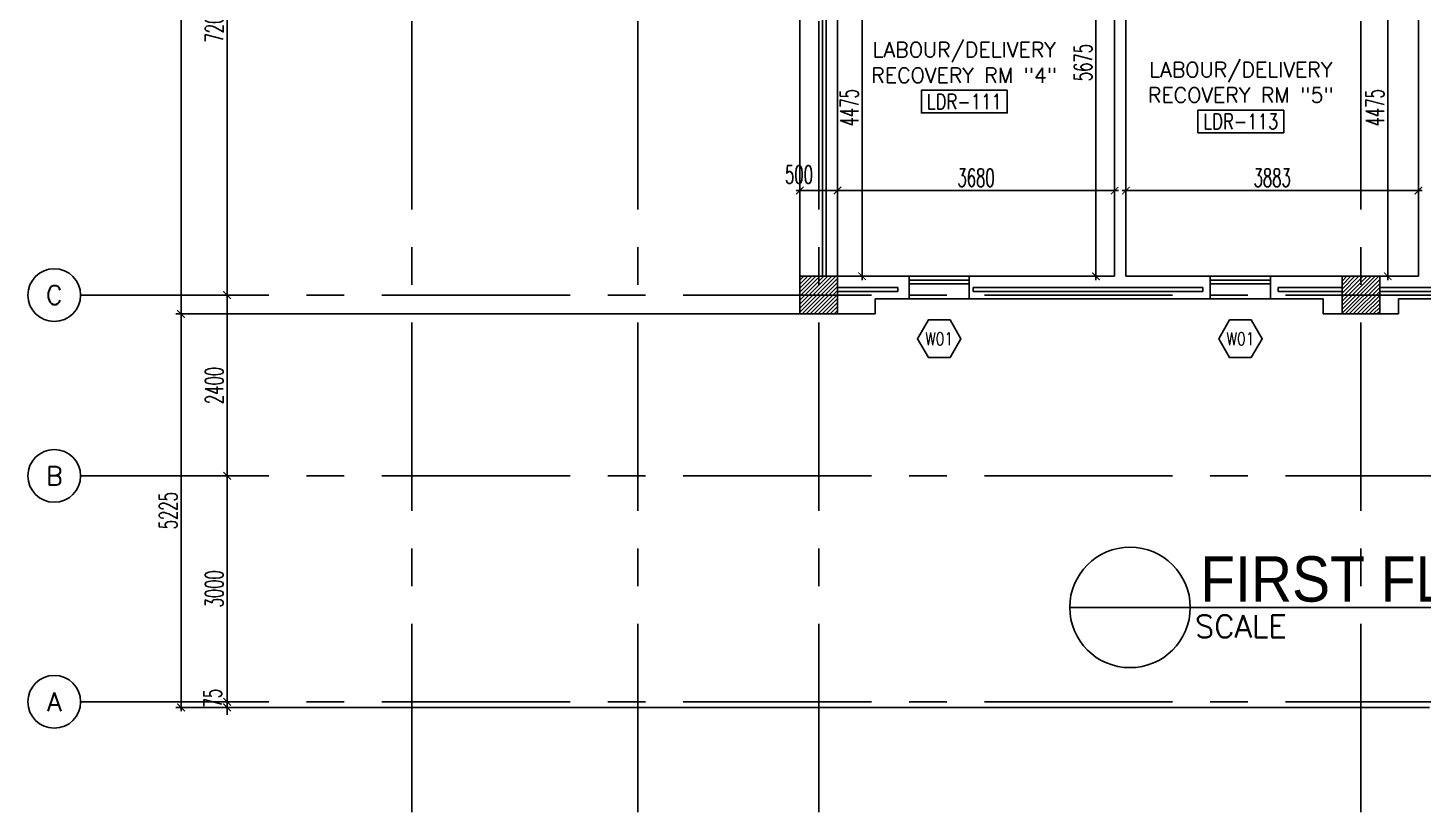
# Model space of a CAD drawing. Extents: x 275967.8 to 276060, y 57291.9 to 57371.4.
# Drawn here: x 275967.84 to 275986.36, y 57291.9 to 57302.31 of the extents above; entities that cross this region are included whole.
import ezdxf
from ezdxf.enums import TextEntityAlignment as Align

# ---------------------------------------------------------------- set-up
doc = ezdxf.new("R2010")
doc.units = 0
doc.header["$MEASUREMENT"] = 0
doc.header["$PDMODE"] = 34
doc.linetypes.add('CENTERX2', pattern=[4, 2.5, -0.5, 0.5, -0.5])
doc.layers.get('0').update_dxf_attribs({"linetype": 'CONTINUOUS'})
doc.layers.get('DEFPOINTS').update_dxf_attribs({"linetype": 'CONTINUOUS'})
for name, color, linetype in [('AX-CR', 2, 'CONTINUOUS'), ('AX-DIM', 4, 'CONTINUOUS'), ('AX-TXT', 2, 'CONTINUOUS'), ('AXES', 11, 'CENTERX2'), ('COL', 5, 'CONTINUOUS'), ('DIM', 4, 'CONTINUOUS'), ('HAT', 8, 'CONTINUOUS'), ('INSUL', 4, 'CONTINUOUS'), ('ME-FIX', 3, 'CONTINUOUS'), ('RM-BOX', 4, 'CONTINUOUS'), ('RM-NAME', 2, 'CONTINUOUS'), ('RM-NO', 2, 'CONTINUOUS'), ('TITLETEXT', 6, 'CONTINUOUS'), ('TXT1', 2, 'CONTINUOUS'), ('WALL', 2, 'CONTINUOUS'), ('WIN', 3, 'CONTINUOUS'), ('WIN-BOX', 4, 'CONTINUOUS'), ('WIN-NO', 5, 'CONTINUOUS')]:
    doc.layers.add(name, color=color, linetype=linetype)
doc.styles.add('ROMANS', font='ROMANS.shx', dxfattribs={"width": 0.6})
doc.styles.add('TTXT', font='swisse.ttf', dxfattribs={"width": 0.6})
doc.dimstyles.new('STANDARD in', dxfattribs={"dimtxt": 0.24, "dimasz": 0.1, "dimexe": 0.07, "dimexo": 0.05, "dimgap": 0.05, "dimtad": 1, "dimdec": 0, "dimlfac": 1000, "dimzin": 0, "dimdsep": 46, "dimtxsty": 'ROMANS', "dimblk": 'ARCHTICK', "dimcen": 0.05, "dimdle": 0.05, "dimclrd": 4, "dimclre": 4, "dimclrt": 2, "dimadec": 0, "dimazin": 0, "dimtfac": 1, "dimtdec": 0, "dimtmove": 2, "dimatfit": 3, "dimfxl": 0, "dimtolj": 1, "dimtzin": 0, "dimarcsym": 0})

# ---------------------------------------------------------------- blocks, each defined once
blk = doc.blocks.new('*X92')
at = {"color": 0}
for p, q in [((31339, 118260), (31829, 118750)), ((31339, 118313), (31776, 118750)), ((31339, 118366), (31723, 118750)), ((31339, 118419), (31670, 118750)), ((31339, 118472), (31617, 118750)), ((31339, 118525), (31563, 118750)), ((31339, 118579), (31510, 118750)), ((31339, 118632), (31457, 118750)), ((31339, 118685), (31404, 118750)), ((31339, 118738), (31351, 118750)), ((31382, 118250), (31839, 118707)), ((31435, 118250), (31839, 118654)), ((31488, 118250), (31839, 118601)), ((31541, 118250), (31839, 118548)), ((31594, 118250), (31839, 118495)), ((31647, 118250), (31839, 118442)), ((31700, 118250), (31839, 118389)), ((31753, 118250), (31839, 118336)), ((31806, 118250), (31839, 118283))]:
    blk.add_line(p, q, dxfattribs=at)
blk = doc.blocks.new('*X91')
at = {"color": 0}
for p, q in [((24139, 118273), (24616, 118750)), ((24139, 118326), (24563, 118750)), ((24139, 118379), (24510, 118750)), ((24139, 118432), (24457, 118750)), ((24139, 118485), (24404, 118750)), ((24139, 118538), (24351, 118750)), ((24139, 118591), (24298, 118750)), ((24139, 118644), (24245, 118750)), ((24139, 118697), (24192, 118750)), ((24169, 118250), (24639, 118720)), ((24222, 118250), (24639, 118667)), ((24275, 118250), (24639, 118614)), ((24328, 118250), (24639, 118561)), ((24381, 118250), (24639, 118508)), ((24434, 118250), (24639, 118455)), ((24487, 118250), (24639, 118402)), ((24540, 118250), (24639, 118349)), ((24593, 118250), (24639, 118296))]:
    blk.add_line(p, q, dxfattribs=at)
blk = doc.blocks.new('AXL')
at = {"layer": 'AX-CR'}
blk.add_circle((-350, 0), 350, dxfattribs=at)
at = {"layer": 'AX-TXT', "style": 'ROMANS'}
blk.add_attdef('AX', text='', height=250, dxfattribs=at).set_placement((-350, 0), align=Align.MIDDLE)
blk = doc.blocks.new('_ARCHTICK')
at = {"color": 0, "linetype": 'ByBlock', "const_width": 0.15}
blk.add_lwpolyline([(-0.5, -0.5), (0.5, 0.5)], dxfattribs=at)
blk = doc.blocks.new('*D632')
at = {"layer": 'AX-DIM', "color": 4, "lineweight": -2, "ltscale": 0.3}
for p, q in [((275977.727, 57357.833), (275969.799, 57357.833)), ((275969.869, 57298.463), (275969.869, 57357.883)), ((275978.669, 57298.513), (275969.799, 57298.513))]:
    blk.add_line(p, q, dxfattribs=at)
at = {"layer": 'DEFPOINTS', "color": 0, "ltscale": 0.3}
for p in [(275969.869, 57357.833), (275977.777, 57357.833), (275978.719, 57298.513)]:
    blk.add_point(p, dxfattribs=at)
at = {"layer": 'AX-DIM', "color": 4, "lineweight": -2, "ltscale": 0.3, "xscale": 0.1, "yscale": 0.1, "zscale": 0.1}
for p, rotation in [((275969.869, 57357.833), 90), ((275969.869, 57298.513), 270)]:
    blk.add_blockref('_ARCHTICK', p, dxfattribs=dict(at, rotation=rotation))
at = {"layer": 'AX-DIM', "color": 2, "ltscale": 0.3, "insert": (275969.699, 57328.173), "char_height": 0.24, "attachment_point": 5, "rotation": 90, "style": 'ROMANS'}
blk.add_mtext('\\A1;59320', dxfattribs=at)
blk = doc.blocks.new('*D619')
at = {"layer": 'AX-DIM', "color": 4, "lineweight": -2, "ltscale": 0.3}
for p, q in [((275970.83, 57305.963), (275970.41, 57305.963)), ((275970.48, 57298.713), (275970.48, 57306.013)), ((275970.83, 57298.763), (275970.41, 57298.763))]:
    blk.add_line(p, q, dxfattribs=at)
at = {"layer": 'DEFPOINTS', "color": 0, "ltscale": 0.3}
for p in [(275970.48, 57305.963), (275970.88, 57305.963), (275970.88, 57298.763)]:
    blk.add_point(p, dxfattribs=at)
at = {"layer": 'AX-DIM', "color": 4, "lineweight": -2, "ltscale": 0.3, "xscale": 0.1, "yscale": 0.1, "zscale": 0.1}
for p, rotation in [((275970.48, 57305.963), 90), ((275970.48, 57298.763), 270)]:
    blk.add_blockref('_ARCHTICK', p, dxfattribs=dict(at, rotation=rotation))
at = {"layer": 'AX-DIM', "color": 2, "ltscale": 0.3, "insert": (275970.31, 57302.363), "char_height": 0.24, "attachment_point": 5, "rotation": 90, "style": 'ROMANS'}
blk.add_mtext('\\A1;7200', dxfattribs=at)
blk = doc.blocks.new('*D618')
at = {"layer": 'AX-DIM', "color": 4, "lineweight": -2, "ltscale": 0.3}
for p, q in [((275970.83, 57298.763), (275970.41, 57298.763)), ((275970.48, 57296.313), (275970.48, 57298.813)), ((275970.83, 57296.363), (275970.41, 57296.363))]:
    blk.add_line(p, q, dxfattribs=at)
at = {"layer": 'DEFPOINTS', "color": 0, "ltscale": 0.3}
for p in [(275970.48, 57298.763), (275970.88, 57298.763), (275970.88, 57296.363)]:
    blk.add_point(p, dxfattribs=at)
at = {"layer": 'AX-DIM', "color": 4, "lineweight": -2, "ltscale": 0.3, "xscale": 0.1, "yscale": 0.1, "zscale": 0.1}
for p, rotation in [((275970.48, 57298.763), 90), ((275970.48, 57296.363), 270)]:
    blk.add_blockref('_ARCHTICK', p, dxfattribs=dict(at, rotation=rotation))
at = {"layer": 'AX-DIM', "color": 2, "ltscale": 0.3, "insert": (275970.31, 57297.563), "char_height": 0.24, "attachment_point": 5, "rotation": 90, "style": 'ROMANS'}
blk.add_mtext('\\A1;2400', dxfattribs=at)
blk = doc.blocks.new('*D617')
at = {"layer": 'AX-DIM', "color": 4, "lineweight": -2, "ltscale": 0.3}
for p, q in [((275970.83, 57296.363), (275970.41, 57296.363)), ((275970.48, 57293.313), (275970.48, 57296.413)), ((275970.83, 57293.363), (275970.41, 57293.363))]:
    blk.add_line(p, q, dxfattribs=at)
at = {"layer": 'DEFPOINTS', "color": 0, "ltscale": 0.3}
for p in [(275970.48, 57296.363), (275970.88, 57296.363), (275970.88, 57293.363)]:
    blk.add_point(p, dxfattribs=at)
at = {"layer": 'AX-DIM', "color": 4, "lineweight": -2, "ltscale": 0.3, "xscale": 0.1, "yscale": 0.1, "zscale": 0.1}
for p, rotation in [((275970.48, 57296.363), 90), ((275970.48, 57293.363), 270)]:
    blk.add_blockref('_ARCHTICK', p, dxfattribs=dict(at, rotation=rotation))
at = {"layer": 'AX-DIM', "color": 2, "ltscale": 0.3, "insert": (275970.31, 57294.863), "char_height": 0.24, "attachment_point": 5, "rotation": 90, "style": 'ROMANS'}
blk.add_mtext('\\A1;3000', dxfattribs=at)
blk = doc.blocks.new('COL50')
at = {"layer": 'COL'}
blk.add_lwpolyline([(-250, 250), (-250, -250), (250, -250), (250, 250)], close=True, dxfattribs=at)
blk = doc.blocks.new('*D654')
at = {"layer": 'AX-DIM', "color": 4, "lineweight": -2, "ltscale": 0.3}
for p, q in [((275970.519, 57298.513), (275969.799, 57298.513)), ((275969.869, 57293.238), (275969.869, 57298.563)), ((275986.445, 57293.288), (275969.799, 57293.288))]:
    blk.add_line(p, q, dxfattribs=at)
at = {"layer": 'DEFPOINTS', "color": 0, "ltscale": 0.3}
for p in [(275969.869, 57298.513), (275970.569, 57298.513), (275986.495, 57293.288)]:
    blk.add_point(p, dxfattribs=at)
at = {"layer": 'AX-DIM', "color": 4, "lineweight": -2, "ltscale": 0.3, "xscale": 0.1, "yscale": 0.1, "zscale": 0.1}
for p, rotation in [((275969.869, 57298.513), 90), ((275969.869, 57293.288), 270)]:
    blk.add_blockref('_ARCHTICK', p, dxfattribs=dict(at, rotation=rotation))
at = {"layer": 'AX-DIM', "color": 2, "ltscale": 0.3, "insert": (275969.699, 57295.9), "char_height": 0.24, "attachment_point": 5, "rotation": 90, "style": 'ROMANS'}
blk.add_mtext('\\A1;5225', dxfattribs=at)
blk = doc.blocks.new('*D653')
at = {"layer": 'AX-DIM', "color": 4, "lineweight": -2, "ltscale": 0.3}
for p, q in [((275970.83, 57293.363), (275970.41, 57293.363)), ((275970.48, 57293.363), (275970.48, 57293.463)), ((275970.48, 57293.288), (275970.48, 57293.363)), ((275970.83, 57293.288), (275970.41, 57293.288)), ((275970.48, 57293.288), (275970.48, 57293.188))]:
    blk.add_line(p, q, dxfattribs=at)
at = {"layer": 'DEFPOINTS', "color": 0, "ltscale": 0.3}
for p in [(275970.48, 57293.363), (275970.88, 57293.363), (275970.88, 57293.288)]:
    blk.add_point(p, dxfattribs=at)
at = {"layer": 'AX-DIM', "color": 4, "lineweight": -2, "ltscale": 0.3, "xscale": 0.1, "yscale": 0.1, "zscale": 0.1}
for p, rotation in [((275970.48, 57293.363), 270), ((275970.48, 57293.288), 90)]:
    blk.add_blockref('_ARCHTICK', p, dxfattribs=dict(at, rotation=rotation))
at = {"layer": 'AX-DIM', "color": 2, "ltscale": 0.3, "insert": (275970.29, 57293.411), "char_height": 0.24, "attachment_point": 5, "rotation": 90, "style": 'ROMANS'}
blk.add_mtext('\\A1;75', dxfattribs=at)
blk = doc.blocks.new('WW1')
at = {"layer": 'WIN-BOX'}
blk.add_lwpolyline([(144, -250), (289, 0), (144, 250), (-144, 250), (-289, 0), (-144, -250)], close=True, dxfattribs=at)
at = {"layer": 'WIN-NO', "style": 'ROMANS', "width": 0.8}
blk.add_attdef('W00', text='', height=170, dxfattribs=at).set_placement((0, 0), align=Align.MIDDLE)
blk = doc.blocks.new('RM1')
at = {"layer": 'RM-BOX'}
blk.add_lwpolyline([(570, -200), (-570, -200), (-570, -500), (570, -500)], close=True, dxfattribs=at)
at = {"layer": 'RM-NAME', "style": 'ROMANS'}
for tag, p in [('ROOMNAME1', (0, 324)), ('ROOMNAME2', (0, 0))]:
    blk.add_attdef(tag, text='', height=200, dxfattribs=at).set_placement(p, align=Align.MIDDLE)
at = {"layer": 'RM-NO', "style": 'ROMANS', "width": 0.8}
blk.add_attdef('ROOMNO', text='', height=200, dxfattribs=at).set_placement((0, -350), align=Align.MIDDLE)
blk = doc.blocks.new('*D385')
at = {"layer": 'DEFPOINTS', "color": 0, "linetype": 'ByBlock', "ltscale": 0.3}
for p in [(275982.235, 57304.688), (275982.017, 57299.013), (275982.237, 57299.013)]:
    blk.add_point(p, dxfattribs=at)
at = {"layer": 'DIM', "color": 4, "linetype": 'ByBlock', "lineweight": -2, "ltscale": 0.3}
for p, q in [((275982.185, 57304.688), (275981.947, 57304.688)), ((275982.017, 57304.738), (275982.017, 57298.963)), ((275982.187, 57299.013), (275981.947, 57299.013))]:
    blk.add_line(p, q, dxfattribs=at)
at = {"layer": 'DIM', "color": 4, "linetype": 'ByBlock', "lineweight": -2, "ltscale": 0.3, "xscale": 0.1, "yscale": 0.1, "zscale": 0.1}
for p, rotation in [((275982.017, 57304.688), 90), ((275982.017, 57299.013), 270)]:
    blk.add_blockref('_ARCHTICK', p, dxfattribs=dict(at, rotation=rotation))
at = {"layer": 'DIM', "color": 2, "linetype": 'ByBlock', "ltscale": 0.3, "insert": (275981.847, 57301.85), "char_height": 0.24, "attachment_point": 5, "rotation": 90, "style": 'ROMANS'}
blk.add_mtext('\\A1;5675', dxfattribs=at)
blk = doc.blocks.new('*D384')
at = {"layer": 'DEFPOINTS', "color": 0, "linetype": 'ByBlock', "ltscale": 0.3}
for p in [(275978.585, 57300.151), (275978.585, 57299.705), (275982.265, 57299.705)]:
    blk.add_point(p, dxfattribs=at)
at = {"layer": 'DIM', "color": 4, "linetype": 'ByBlock', "lineweight": -2, "ltscale": 0.3}
for p, q in [((275978.585, 57299.755), (275978.585, 57300.221)), ((275982.265, 57299.755), (275982.265, 57300.221)), ((275982.315, 57300.151), (275978.535, 57300.151))]:
    blk.add_line(p, q, dxfattribs=at)
at = {"layer": 'DIM', "color": 4, "linetype": 'ByBlock', "lineweight": -2, "ltscale": 0.3, "xscale": 0.1, "yscale": 0.1, "zscale": 0.1, "rotation": 180}
blk.add_blockref('_ARCHTICK', (275978.585, 57300.151), dxfattribs=at)
at = {"layer": 'DIM', "color": 4, "linetype": 'ByBlock', "lineweight": -2, "ltscale": 0.3, "xscale": 0.1, "yscale": 0.1, "zscale": 0.1}
blk.add_blockref('_ARCHTICK', (275982.265, 57300.151), dxfattribs=at)
at = {"layer": 'DIM', "color": 2, "linetype": 'ByBlock', "ltscale": 0.3, "insert": (275980.425, 57300.321), "char_height": 0.24, "attachment_point": 5, "style": 'ROMANS'}
blk.add_mtext('\\A1;3680', dxfattribs=at)
blk = doc.blocks.new('*D383')
at = {"layer": 'DEFPOINTS', "color": 0, "linetype": 'ByBlock', "ltscale": 0.3}
for p in [(275978.085, 57300.588), (275978.585, 57300.588), (275978.085, 57300.151)]:
    blk.add_point(p, dxfattribs=at)
at = {"layer": 'DIM', "color": 4, "linetype": 'ByBlock', "lineweight": -2, "ltscale": 0.3}
for p, q in [((275978.085, 57300.538), (275978.085, 57300.081)), ((275978.585, 57300.538), (275978.585, 57300.081)), ((275978.635, 57300.151), (275978.035, 57300.151))]:
    blk.add_line(p, q, dxfattribs=at)
at = {"layer": 'DIM', "color": 4, "linetype": 'ByBlock', "lineweight": -2, "ltscale": 0.3, "xscale": 0.1, "yscale": 0.1, "zscale": 0.1, "rotation": 180}
blk.add_blockref('_ARCHTICK', (275978.085, 57300.151), dxfattribs=at)
at = {"layer": 'DIM', "color": 4, "linetype": 'ByBlock', "lineweight": -2, "ltscale": 0.3, "xscale": 0.1, "yscale": 0.1, "zscale": 0.1}
blk.add_blockref('_ARCHTICK', (275978.585, 57300.151), dxfattribs=at)
at = {"layer": 'DIM', "color": 2, "linetype": 'ByBlock', "ltscale": 0.3, "insert": (275978.074, 57300.363), "char_height": 0.24, "attachment_point": 5, "style": 'ROMANS'}
blk.add_mtext('\\A1;500', dxfattribs=at)
blk = doc.blocks.new('*D382')
at = {"layer": 'DEFPOINTS', "color": 0, "linetype": 'ByBlock', "ltscale": 0.3}
for p in [(275986.298, 57300.151), (275982.415, 57299.845), (275986.298, 57299.845)]:
    blk.add_point(p, dxfattribs=at)
at = {"layer": 'DIM', "color": 4, "linetype": 'ByBlock', "lineweight": -2, "ltscale": 0.3}
for p, q in [((275982.415, 57299.895), (275982.415, 57300.221)), ((275986.298, 57299.895), (275986.298, 57300.221)), ((275982.365, 57300.151), (275986.348, 57300.151))]:
    blk.add_line(p, q, dxfattribs=at)
at = {"layer": 'DIM', "color": 4, "linetype": 'ByBlock', "lineweight": -2, "ltscale": 0.3, "xscale": 0.1, "yscale": 0.1, "zscale": 0.1, "rotation": 180}
blk.add_blockref('_ARCHTICK', (275982.415, 57300.151), dxfattribs=at)
at = {"layer": 'DIM', "color": 4, "linetype": 'ByBlock', "lineweight": -2, "ltscale": 0.3, "xscale": 0.1, "yscale": 0.1, "zscale": 0.1}
blk.add_blockref('_ARCHTICK', (275986.298, 57300.151), dxfattribs=at)
at = {"layer": 'DIM', "color": 2, "linetype": 'ByBlock', "ltscale": 0.3, "insert": (275984.357, 57300.321), "char_height": 0.24, "attachment_point": 5, "style": 'ROMANS'}
blk.add_mtext('\\A1;3883', dxfattribs=at)
blk = doc.blocks.new('*D381')
at = {"layer": 'DEFPOINTS', "color": 0, "linetype": 'ByBlock', "ltscale": 0.3}
for p in [(275979.017, 57303.488), (275978.912, 57299.013), (275979.249, 57299.013)]:
    blk.add_point(p, dxfattribs=at)
at = {"layer": 'DIM', "color": 4, "linetype": 'ByBlock', "lineweight": -2, "ltscale": 0.3}
for p, q in [((275978.912, 57303.538), (275978.912, 57298.963)), ((275978.967, 57303.488), (275978.842, 57303.488)), ((275979.199, 57299.013), (275978.842, 57299.013))]:
    blk.add_line(p, q, dxfattribs=at)
at = {"layer": 'DIM', "color": 4, "linetype": 'ByBlock', "lineweight": -2, "ltscale": 0.3, "xscale": 0.1, "yscale": 0.1, "zscale": 0.1}
for p, rotation in [((275978.912, 57303.488), 90), ((275978.912, 57299.013), 270)]:
    blk.add_blockref('_ARCHTICK', p, dxfattribs=dict(at, rotation=rotation))
at = {"layer": 'DIM', "color": 2, "linetype": 'ByBlock', "ltscale": 0.3, "insert": (275978.742, 57301.25), "char_height": 0.24, "attachment_point": 5, "rotation": 90, "style": 'ROMANS'}
blk.add_mtext('\\A1;4475', dxfattribs=at)
blk = doc.blocks.new('*D376')
at = {"layer": 'DEFPOINTS', "color": 0, "linetype": 'ByBlock', "ltscale": 0.3}
for p in [(275986.298, 57303.488), (275985.892, 57299.013), (275986.298, 57299.013)]:
    blk.add_point(p, dxfattribs=at)
at = {"layer": 'DIM', "color": 4, "linetype": 'ByBlock', "lineweight": -2, "ltscale": 0.3}
for p, q in [((275985.892, 57303.538), (275985.892, 57298.963)), ((275986.248, 57303.488), (275985.822, 57303.488)), ((275986.248, 57299.013), (275985.822, 57299.013))]:
    blk.add_line(p, q, dxfattribs=at)
at = {"layer": 'DIM', "color": 4, "linetype": 'ByBlock', "lineweight": -2, "ltscale": 0.3, "xscale": 0.1, "yscale": 0.1, "zscale": 0.1}
for p, rotation in [((275985.892, 57303.488), 90), ((275985.892, 57299.013), 270)]:
    blk.add_blockref('_ARCHTICK', p, dxfattribs=dict(at, rotation=rotation))
at = {"layer": 'DIM', "color": 2, "linetype": 'ByBlock', "ltscale": 0.3, "insert": (275985.722, 57301.25), "char_height": 0.24, "attachment_point": 5, "rotation": 90, "style": 'ROMANS'}
blk.add_mtext('\\A1;4475', dxfattribs=at)
blk = doc.blocks.new('A$C16F26542')
at = {"layer": 'COL', "xscale": 0.001000000047497451, "yscale": 0.0009999999892897904, "zscale": 0.001}
blk.add_blockref('COL50', (0.25, 0.25), dxfattribs=at)

msp = doc.modelspace()

# ---------------------------------------------------------------- linework, layer by layer
at = {"layer": 'AXES'}
for p, q in [((275972.9355, 57291.8986), (275972.9355, 57370.7113)), ((275975.9355, 57291.8986), (275975.9355, 57370.7113)), ((275985.5355, 57291.8986), (275985.5355, 57370.7113)), ((275978.3355, 57291.8986), (275978.3355, 57337.5829)), ((275968.5355, 57298.7629), (276036.5755, 57298.7629)), ((275968.5355, 57298.7629), (276036.5755, 57298.7629)), ((275968.5355, 57296.3629), (276036.5755, 57296.3629)), ((275968.5355, 57293.3629), (276036.5755, 57293.3629))]:
    msp.add_line(p, q, dxfattribs=at)
at = {"layer": 'INSUL'}
for p, q in [((275978.3855, 57299.0129), (275978.3855, 57305.7129)), ((275978.4355, 57299.0129), (275978.4355, 57305.7129)), ((275978.5855, 57298.8629), (275979.3855, 57298.8629)), ((275978.5855, 57298.8129), (275979.3855, 57298.8129)), ((275979.3855, 57298.8129), (275979.3855, 57298.8629)), ((275980.3855, 57298.8129), (275980.3855, 57298.8629)), ((275980.3855, 57298.8629), (275983.4355, 57298.8629)), ((275980.3855, 57298.8129), (275983.4355, 57298.8129)), ((275983.4355, 57298.8129), (275983.4355, 57298.8629)), ((275984.4355, 57298.8129), (275984.4355, 57298.8629)), ((275984.4355, 57298.8629), (275985.2855, 57298.8629)), ((275984.4355, 57298.8129), (275985.2855, 57298.8129)), ((275985.7855, 57298.8629), (275986.6355, 57298.8629)), ((275985.7855, 57298.8129), (275986.6355, 57298.8129))]:
    msp.add_line(p, q, dxfattribs=at)
at = {"layer": 'TITLETEXT'}
msp.add_line((275981.6691, 57294.6165), (275995.1251, 57294.6165), dxfattribs=at)
msp.add_circle((275982.4691, 57294.6165), 0.8, dxfattribs=at)
at = {"layer": 'WALL'}
for p, q in [((275982.2655, 57299.0129), (275982.2655, 57304.6879)), ((275982.4155, 57299.0129), (275982.4155, 57304.6879)), ((275978.5855, 57299.0129), (275978.5855, 57303.4879)), ((275986.298, 57299.0129), (275986.298, 57303.4879)), ((275978.0855, 57299.0129), (275978.0855, 57302.4629)), ((275978.5855, 57299.0129), (275979.5355, 57299.0129)), ((275979.5355, 57298.7129), (275979.5355, 57299.0129)), ((275980.3355, 57298.7129), (275980.3355, 57299.0129)), ((275980.3355, 57299.0129), (275982.2655, 57299.0129)), ((275982.4155, 57299.0129), (275983.5355, 57299.0129)), ((275983.5355, 57298.7129), (275983.5355, 57299.0129)), ((275984.3355, 57298.7129), (275984.3355, 57299.0129)), ((275984.3355, 57299.0129), (275985.2864, 57299.0129)), ((275985.7855, 57299.0129), (275986.298, 57299.0129)), ((275979.0855, 57298.7129), (275979.5355, 57298.7129)), ((275979.0855, 57298.5129), (275979.0855, 57298.7129)), ((275980.3355, 57298.7129), (275983.5355, 57298.7129)), ((275984.3355, 57298.7129), (275985.0349, 57298.7129)), ((275985.0349, 57298.5129), (275985.0349, 57298.7129)), ((275986.0355, 57298.7129), (275986.7355, 57298.7129)), ((275986.0355, 57298.5129), (275986.0355, 57298.7129)), ((275978.0855, 57298.5129), (275979.0855, 57298.5129)), ((275985.0349, 57298.5129), (275986.0355, 57298.5129))]:
    msp.add_line(p, q, dxfattribs=at)
at = {"layer": 'WALL', "linetype": 'ByBlock', "ltscale": 0.3}
for points in [[(275978.0855, 57298.5129), (275978.5855, 57298.5129), (275978.5855, 57299.0129), (275978.0855, 57299.0129)], [(275985.2855, 57298.5129), (275985.7855, 57298.5129), (275985.7855, 57299.0129), (275985.2855, 57299.0129)]]:
    msp.add_lwpolyline(points, close=True, dxfattribs=at)
at = {"layer": 'WIN'}
for p, q in [((275980.3355, 57299.0129), (275979.5355, 57299.0129)), ((275980.3355, 57298.9629), (275979.5355, 57298.9629)), ((275980.3355, 57298.9129), (275979.5355, 57298.9129)), ((275984.3355, 57299.0129), (275983.5355, 57299.0129)), ((275984.3355, 57298.9629), (275983.5355, 57298.9629)), ((275984.3355, 57298.9129), (275983.5355, 57298.9129)), ((275980.3355, 57298.7129), (275979.5355, 57298.7129)), ((275984.3355, 57298.7129), (275983.5355, 57298.7129))]:
    msp.add_line(p, q, dxfattribs=at)

# ---------------------------------------------------------------- block references
at = {"layer": 'AXES', "xscale": 0.001, "yscale": 0.001, "zscale": 0.001}
for p, values in [((275968.5355, 57298.7629), {'AX': 'C'}), ((275968.5355, 57296.3629), {'AX': 'B'}), ((275968.5355, 57293.3629), {'AX': 'A'})]:
    msp.add_blockref('AXL', p, dxfattribs=at).add_auto_attribs(values)
at = {"layer": 'COL', "xscale": 0.001, "yscale": 0.001, "zscale": 0.001}
for p in [(275978.3355, 57298.7629), (275985.5355, 57298.7629)]:
    msp.add_blockref('COL50', p, dxfattribs=at)
at = {"layer": 'HAT', "xscale": 0.001, "yscale": 0.001, "zscale": 0.001}
for name in ['*X91', '*X92']:
    msp.add_blockref(name, (275953.9463, 57180.2632), dxfattribs=at)
at = {"layer": 'ME-FIX'}
msp.add_blockref('A$C16F26542', (275978.0855, 57298.513), dxfattribs=at)
at = {"layer": 'RM-NAME', "xscale": 0.001, "yscale": 0.001, "zscale": 0.001}
for p, values in [((275980.2686, 57301.6823), {'ROOMNO': 'LDR-111', 'ROOMNAME2': 'RECOVERY RM "4"', 'ROOMNAME1': 'LABOUR/DELIVERY'}), ((275983.9408, 57301.4184), {'ROOMNO': 'LDR-113', 'ROOMNAME2': 'RECOVERY RM "5"', 'ROOMNAME1': 'LABOUR/DELIVERY'})]:
    msp.add_blockref('RM1', p, dxfattribs=at).add_auto_attribs(values)
at = {"layer": 'WIN-NO', "xscale": 0.001, "yscale": 0.001, "zscale": 0.001}
for p in [(275979.9355, 57298.1828), (275983.9355, 57298.1828)]:
    msp.add_blockref('WW1', p, dxfattribs=at).add_auto_attribs({'W00': 'W01'})

# ---------------------------------------------------------------- texts
at = {"layer": 'TITLETEXT', "color": 2, "style": 'ROMANS'}
msp.add_text('SCALE', height=0.3, dxfattribs=at).set_placement((275983.3302, 57294.2152))
at = {"layer": 'TXT1', "color": 6, "style": 'TTXT', "width": 0.9}
msp.add_text('FIRST FLOOR PLAN (PART-1)', height=0.601773, dxfattribs=at).set_placement((275983.4023, 57294.6932))

# ---------------------------------------------------------------- dimensions: what is measured, and where the dimension line sits
at = {"layer": 'AX-DIM'}
for base, p1, p2, picture, middle in [((275969.8688, 57357.8329), (275978.7188, 57298.5129), (275977.7769, 57357.8329), '*D632', (275969.6988, 57328.1729)), ((275970.4803, 57305.9629), (275970.8803, 57298.7629), (275970.8803, 57305.9629), '*D619', (275970.3103, 57302.3629)), ((275970.4803, 57298.7629), (275970.8803, 57296.3629), (275970.8803, 57298.7629), '*D618', (275970.3103, 57297.5629)), ((275969.8688, 57298.5129), (275986.4946, 57293.2879), (275970.5688, 57298.5129), '*D654', (275969.6988, 57295.9004)), ((275970.4803, 57296.3629), (275970.8803, 57293.3629), (275970.8803, 57296.3629), '*D617', (275970.3103, 57294.8629))]:
    dim = msp.add_linear_dim(base=base, p1=p1, p2=p2, angle=90, dimstyle='STANDARD in', dxfattribs=at)
    dim.commit()
    dim.dimension.update_dxf_attribs({"geometry": picture, "text_midpoint": middle})
dim = msp.add_linear_dim(base=(275970.4803, 57293.3629), p1=(275970.8803, 57293.2879), p2=(275970.8803, 57293.3629), angle=90, dimstyle='STANDARD in', dxfattribs=at)
dim.commit()
dim.dimension.update_dxf_attribs({"geometry": '*D653', "text_midpoint": (275970.2902, 57293.4106), "dimtype": 160})
at = {"layer": 'DIM', "linetype": 'ByBlock', "ltscale": 0.3}
for base, p1, p2, picture, middle in [((275982.0169, 57299.0129), (275982.2348, 57304.6879), (275982.2369, 57299.0129), '*D385', (275981.8469, 57301.8504)), ((275978.9121, 57299.0129), (275979.0173, 57303.4879), (275979.2488, 57299.0129), '*D381', (275978.7421, 57301.2504)), ((275985.892, 57299.0129), (275986.298, 57303.4879), (275986.298, 57299.0129), '*D376', (275985.722, 57301.2504))]:
    dim = msp.add_linear_dim(base=base, p1=p1, p2=p2, angle=90, dimstyle='STANDARD in', dxfattribs=at)
    dim.commit()
    dim.dimension.update_dxf_attribs({"geometry": picture, "text_midpoint": middle})
dim = msp.add_linear_dim(base=(275978.0855, 57300.1505), p1=(275978.5855, 57300.5885), p2=(275978.0855, 57300.5885), dimstyle='STANDARD in', dxfattribs=at)
dim.commit()
dim.dimension.update_dxf_attribs({"geometry": '*D383', "text_midpoint": (275978.0738, 57300.3634), "dimtype": 160})
for base, p1, p2, picture, middle in [((275978.5855, 57300.1505), (275982.2655, 57299.7054), (275978.5855, 57299.7054), '*D384', (275980.4255, 57300.3205)), ((275986.2979987893, 57300.1505030216), (275982.4154987893, 57299.8451973643), (275986.2979987893, 57299.8451973643), '*D382', (275984.3567487893, 57300.3205030215))]:
    dim = msp.add_linear_dim(base=base, p1=p1, p2=p2, dimstyle='STANDARD in', dxfattribs=at)
    dim.commit()
    dim.dimension.update_dxf_attribs({"geometry": picture, "text_midpoint": middle})

doc.saveas('drawing.dxf')
